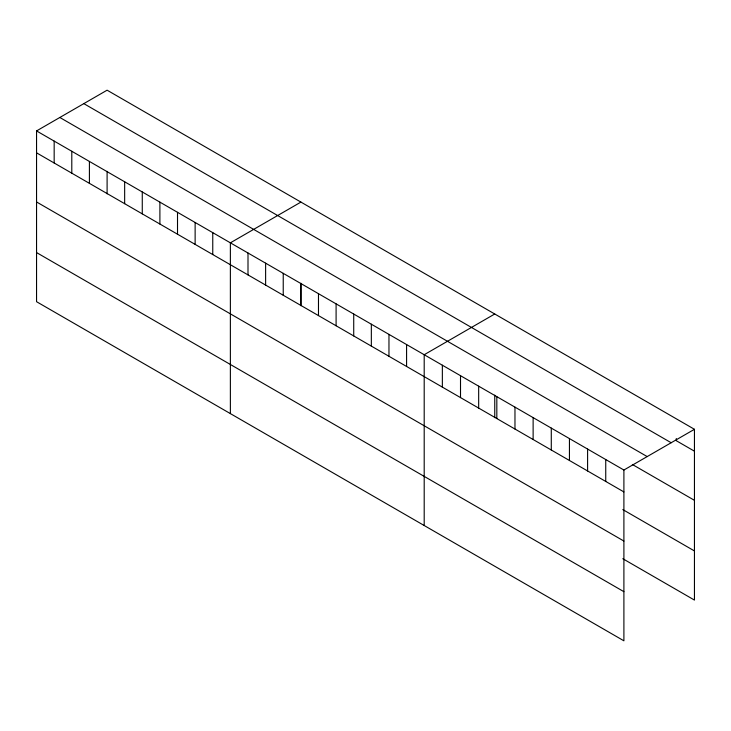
<?xml version="1.0" encoding="UTF-8"?>
<svg xmlns="http://www.w3.org/2000/svg" width="731" height="731" viewBox="0 0 731 731"><rect width="100%" height="100%" fill="white"/><g stroke="black" fill="none" stroke-linecap="round" stroke-linejoin="round"><path stroke-width="1.1" d="M36.55 130.922L623.899 470.024L623.899 640.813L36.55 301.702L36.55 130.922L107.101 90.187L694.45 429.298L694.45 600.078L622.785 558.703M300.925 202.094L230.375 242.829L230.375 413.609M494.75 314.001L424.199 354.727L424.199 525.516M623.899 470.024L694.45 429.298M694.45 451.191L676.294 440.711L676.294 438.527M83.818 103.628L671.168 442.739M59.832 117.481L647.182 456.583M632.342 464.468L694.45 500.324M36.55 152.825L623.899 491.926M622.785 509.571L694.45 550.946M36.55 201.957L623.899 541.059M36.55 252.57L623.899 591.681M605.743 459.543L605.743 481.446M587.596 449.062L587.596 470.965M569.44 438.582L569.44 460.484M551.284 428.101L551.284 450.004M533.127 417.62L533.127 439.514M514.971 407.14L514.971 429.033M496.824 396.659L496.824 418.552M494.75 395.151L494.75 417.657M478.668 386.178L478.668 408.072M460.512 375.697L460.512 397.591M442.356 365.208L442.356 387.11M406.582 344.557L406.582 366.459M388.965 334.387L388.965 356.28M371.339 324.208L371.339 346.11M353.722 314.038L353.722 335.94M336.096 303.868L336.096 325.761M318.478 293.688L318.478 315.591M300.925 283.253L300.925 305.75M300.861 283.518L300.861 305.421M283.235 273.348L283.235 295.242M265.618 263.169L265.618 285.072M248.001 252.999L248.001 274.902M212.758 232.65L212.758 254.552M195.131 222.48L195.131 244.382M177.514 212.31L177.514 234.203M159.897 202.131L159.897 224.033M142.271 191.961L142.271 213.863M124.654 181.791L124.654 203.684M107.101 171.346L107.101 193.843M89.41 161.441L89.41 183.344M71.793 151.271L71.793 173.165M54.167 141.092L54.167 162.995"/></g></svg>
